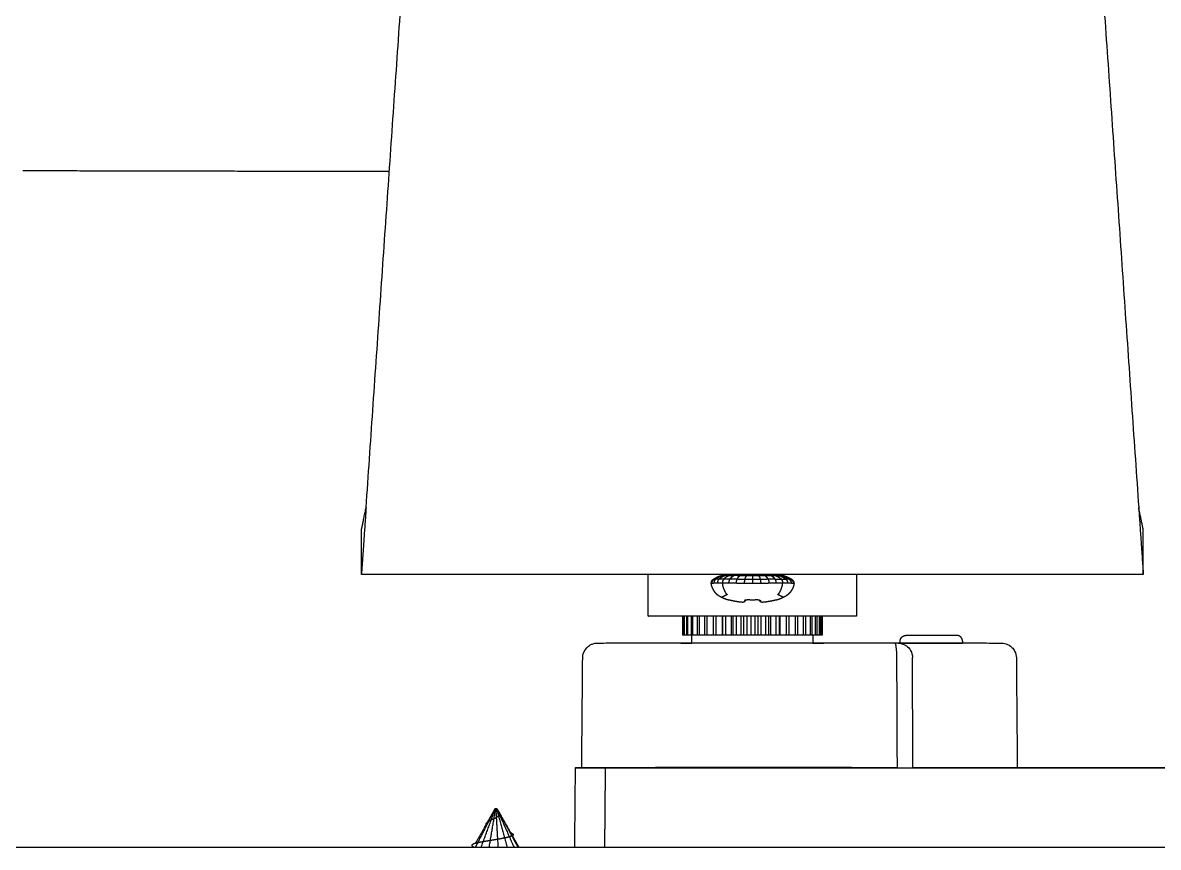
# Model space of a CAD drawing. Header units: millimetres. Extents: x 181 to 381, y 0 to 208.
# Drawn here: x 321.49 to 359.69, y 30.52 to 58.26 of the extents above; entities that cross this region are included whole.
import ezdxf

# ---------------------------------------------------------------- set-up
doc = ezdxf.new("R2010")
doc.units = ezdxf.units.MM
doc.layers.add('Make2D$可见线$曲线', color=7, linetype='Continuous', true_color=0x000000)

msp = doc.modelspace()

# ---------------------------------------------------------------- linework, layer by layer
at = {"layer": 'Make2D$可见线$曲线', "color": 18, "lineweight": -3, "true_color": 0x000000}
for points, degree in [([(333.041, 41.946), (333.946, 55.027), (334.85, 68.108)], 2), ([(357.22, 68.108), (358.125, 55.027), (359.03, 41.946)], 2), ([(321.491, 53.284), (327.657, 53.271), (333.823, 53.258)], 2), ([(332.885, 39.696), (332.885, 40.446), (332.885, 41.196)], 2), ([(359.185, 39.696), (359.185, 40.446), (359.185, 41.196)], 2), ([(359.185, 39.696), (346.035, 39.696), (332.885, 39.696)], 2), ([(342.535, 38.29), (342.535, 38.993), (342.535, 39.696)], 2), ([(349.535, 39.696), (349.535, 38.993), (349.535, 38.29)], 2), ([(345.792, 38.823), (345.791, 38.817), (345.79, 38.812)], 2), ([(345.791, 38.83), (345.792, 38.827), (345.792, 38.823)], 2), ([(346.229, 38.838), (346.229, 38.838), (346.229, 38.838)], 2), ([(346.277, 38.834), (346.254, 38.836), (346.232, 38.838)], 2), ([(346.286, 38.823), (346.286, 38.827), (346.286, 38.83)], 2), ([(346.287, 38.812), (346.286, 38.817), (346.286, 38.823)], 2), ([(343.687, 38.29), (343.687, 37.97), (343.687, 37.65)], 2), ([(343.693, 37.65), (343.693, 37.97), (343.693, 38.29)], 2), ([(343.728, 38.29), (343.728, 37.97), (343.728, 37.65)], 2), ([(343.753, 37.65), (343.753, 37.97), (343.753, 38.29)], 2), ([(343.826, 37.65), (343.826, 37.97), (343.826, 38.29)], 2), ([(343.868, 37.65), (343.868, 37.97), (343.868, 38.29)], 2), ([(343.979, 38.29), (343.979, 37.97), (343.979, 37.65)], 2), ([(344.037, 37.65), (344.037, 37.97), (344.037, 38.29)], 2), ([(344.182, 38.29), (344.182, 37.97), (344.182, 37.65)], 2), ([(344.255, 37.65), (344.255, 37.97), (344.255, 38.29)], 2), ([(344.431, 37.65), (344.431, 37.97), (344.431, 38.29)], 2), ([(344.517, 37.65), (344.517, 37.97), (344.517, 38.29)], 2), ([(344.719, 38.29), (344.719, 37.97), (344.719, 37.65)], 2), ([(344.816, 37.65), (344.816, 37.97), (344.816, 38.29)], 2), ([(345.028, 37.65), (345.028, 37.97), (345.028, 38.29)], 2), ([(345.04, 37.65), (345.04, 37.97), (345.04, 38.29)], 2), ([(345.145, 37.65), (345.145, 37.97), (345.145, 38.29)], 2), ([(345.335, 37.65), (345.335, 37.97), (345.335, 38.29)], 2), ([(345.385, 37.65), (345.385, 37.97), (345.385, 38.29)], 2), ([(345.496, 37.65), (345.496, 37.97), (345.496, 38.29)], 2), ([(345.659, 37.65), (345.659, 37.97), (345.659, 38.29)], 2), ([(345.747, 37.65), (345.747, 37.97), (345.747, 38.29)], 2), ([(345.861, 37.65), (345.861, 37.97), (345.861, 38.29)], 2), ([(345.992, 37.65), (345.992, 37.97), (345.992, 38.29)], 2), ([(346.115, 38.29), (346.115, 37.97), (346.115, 37.65)], 2), ([(346.23, 37.65), (346.23, 37.97), (346.23, 38.29)], 2), ([(346.327, 37.65), (346.327, 37.97), (346.327, 38.29)], 2), ([(346.482, 38.29), (346.482, 37.97), (346.482, 37.65)], 2), ([(346.594, 37.65), (346.594, 37.97), (346.594, 38.29)], 2), ([(346.654, 37.65), (346.654, 37.97), (346.654, 38.29)], 2), ([(346.837, 37.65), (346.837, 37.97), (346.837, 38.29)], 2), ([(346.944, 37.65), (346.944, 37.97), (346.944, 38.29)], 2), ([(346.966, 37.65), (346.966, 37.97), (346.966, 38.29)], 2), ([(347.173, 38.29), (347.173, 37.97), (347.173, 37.65)], 2), ([(347.272, 37.65), (347.272, 37.97), (347.272, 38.29)], 2), ([(347.48, 38.29), (347.48, 37.97), (347.48, 37.65)], 2), ([(347.569, 37.65), (347.569, 37.97), (347.569, 38.29)], 2), ([(347.752, 37.65), (347.752, 37.97), (347.752, 38.29)], 2), ([(347.829, 37.65), (347.829, 37.97), (347.829, 38.29)], 2), ([(347.982, 38.29), (347.982, 37.97), (347.982, 37.65)], 2), ([(348.044, 37.65), (348.044, 37.97), (348.044, 38.29)], 2), ([(348.164, 37.65), (348.164, 37.97), (348.164, 38.29)], 2), ([(348.21, 37.65), (348.21, 37.97), (348.21, 38.29)], 2), ([(348.294, 37.65), (348.294, 37.97), (348.294, 38.29)], 2), ([(348.323, 37.65), (348.323, 37.97), (348.323, 38.29)], 2), ([(348.368, 37.65), (348.368, 37.97), (348.368, 38.29)], 2), ([(348.384, 38.29), (348.384, 37.97), (348.384, 37.65)], 2), ([(343.728, 37.65), (343.711, 37.65), (343.693, 37.65)], 2), ([(343.826, 37.65), (343.789, 37.65), (343.753, 37.65)], 2), ([(343.979, 37.65), (343.923, 37.65), (343.868, 37.65)], 2), ([(343.997, 37.387), (343.997, 37.518), (343.997, 37.65)], 2), ([(344.182, 37.65), (344.109, 37.65), (344.037, 37.65)], 2), ([(344.431, 37.65), (344.343, 37.65), (344.255, 37.65)], 2), ([(344.719, 37.65), (344.618, 37.65), (344.517, 37.65)], 2), ([(345.028, 37.65), (344.922, 37.65), (344.816, 37.65)], 2), ([(345.04, 37.65), (345.034, 37.65), (345.028, 37.65)], 2), ([(345.335, 37.65), (345.24, 37.65), (345.145, 37.65)], 2), ([(345.385, 37.65), (345.36, 37.65), (345.335, 37.65)], 2), ([(345.659, 37.65), (345.578, 37.65), (345.496, 37.65)], 2), ([(345.744, 37.65), (345.701, 37.65), (345.659, 37.65)], 2), ([(345.747, 37.65), (345.745, 37.65), (345.744, 37.65)], 2), ([(345.992, 37.65), (345.927, 37.65), (345.861, 37.65)], 2), ([(346.115, 37.65), (346.054, 37.65), (345.992, 37.65)], 2), ([(346.327, 37.65), (346.278, 37.65), (346.23, 37.65)], 2), ([(346.482, 37.65), (346.404, 37.65), (346.327, 37.65)], 2), ([(346.654, 37.65), (346.624, 37.65), (346.594, 37.65)], 2), ([(346.837, 37.65), (346.745, 37.65), (346.654, 37.65)], 2), ([(346.966, 37.65), (346.955, 37.65), (346.944, 37.65)], 2), ([(347.173, 37.65), (347.069, 37.65), (346.966, 37.65)], 2), ([(347.48, 37.65), (347.376, 37.65), (347.272, 37.65)], 2), ([(347.752, 37.65), (347.661, 37.65), (347.569, 37.65)], 2), ([(347.982, 37.65), (347.906, 37.65), (347.829, 37.65)], 2), ([(348.164, 37.65), (348.104, 37.65), (348.044, 37.65)], 2), ([(348.074, 37.65), (348.074, 37.518), (348.074, 37.387)], 2), ([(348.294, 37.65), (348.252, 37.65), (348.21, 37.65)], 2), ([(348.368, 37.65), (348.345, 37.65), (348.323, 37.65)], 2), ([(348.384, 37.65), (348.381, 37.65), (348.379, 37.65)], 2), ([(351.005, 37.39), (351.005, 37.42), (351.005, 37.45)], 2), ([(353.105, 37.45), (353.105, 37.42), (353.105, 37.39)], 2), ([(350.836, 37.393), (350.837, 37.393), (350.837, 37.393), (350.838, 37.393)], 3), ([(340.295, 33.19), (340.311, 35.042), (340.327, 36.894)], 2), ([(350.885, 36.899), (350.888, 36.282), (350.893, 35.048), (350.899, 33.813), (350.901, 33.196)], 3), ([(351.433, 33.195), (351.431, 33.813), (351.427, 35.047), (351.423, 36.282), (351.421, 36.899)], 3), ([(354.914, 36.894), (354.93, 35.042), (354.946, 33.19)], 2), ([(340.061, 30.52), (340.073, 31.851), (340.085, 33.182)], 2), ([(340.085, 33.199), (340.085, 33.199), (340.108, 33.2), (340.209, 33.2), (340.369, 33.2), (340.579, 33.201), (340.823, 33.201), (340.995, 33.201), (341.084, 33.201)], 3), ([(340.085, 33.182), (340.085, 33.19), (340.085, 33.199)], 2), ([(341.085, 33.18), (340.995, 33.18), (340.824, 33.18), (340.579, 33.18), (340.37, 33.18), (340.209, 33.181), (340.108, 33.181), (340.085, 33.182), (340.085, 33.182)], 3), ([(341.084, 33.185), (341.073, 31.853), (341.061, 30.521)], 2), ([(361.621, 33.18), (351.353, 33.18), (341.085, 33.18)], 2), ([(354.946, 33.201), (358.286, 33.201), (361.627, 33.201)], 2), ([(336.82, 30.707), (337.101, 31.263), (337.382, 31.818)], 2), ([(336.911, 30.521), (337.151, 31.17), (337.39, 31.818)], 2), ([(337.378, 31.818), (337.254, 31.599), (337.13, 31.38)], 2), ([(337.378, 31.818), (337.254, 31.599), (337.13, 31.38)], 2), ([(337.182, 30.521), (337.292, 31.169), (337.402, 31.818)], 2), ([(337.381, 31.818), (337.38, 31.818), (337.38, 31.818)], 2), ([(337.382, 31.818), (337.381, 31.818), (337.381, 31.818)], 2), ([(337.382, 31.818), (337.383, 31.818), (337.384, 31.818)], 2), ([(337.385, 31.818), (337.384, 31.818), (337.384, 31.818)], 2), ([(337.388, 31.818), (337.386, 31.818), (337.385, 31.818)], 2), ([(337.39, 31.818), (337.389, 31.818), (337.388, 31.818)], 2), ([(337.39, 31.818), (337.391, 31.818), (337.393, 31.818)], 2), ([(337.395, 31.818), (337.394, 31.818), (337.393, 31.818)], 2), ([(337.398, 31.818), (337.397, 31.818), (337.395, 31.818)], 2), ([(337.402, 31.818), (337.4, 31.818), (337.398, 31.818)], 2), ([(337.402, 31.818), (337.403, 31.818), (337.405, 31.818)], 2), ([(337.408, 31.818), (337.406, 31.818), (337.405, 31.818)], 2), ([(337.411, 31.818), (337.41, 31.818), (337.408, 31.818)], 2), ([(337.41, 31.818), (337.413, 31.825), (337.416, 31.831)], 2), ([(337.415, 31.818), (337.413, 31.818), (337.411, 31.818)], 2), ([(337.415, 31.818), (337.416, 31.818), (337.418, 31.818)], 2), ([(337.488, 30.52), (337.451, 31.169), (337.415, 31.818)], 2), ([(337.416, 31.831), (337.417, 31.825), (337.419, 31.818)], 2), ([(337.421, 31.818), (337.42, 31.818), (337.418, 31.818)], 2), ([(337.424, 31.818), (337.423, 31.818), (337.421, 31.818)], 2), ([(337.427, 31.818), (337.426, 31.818), (337.424, 31.818)], 2), ([(337.427, 31.818), (337.429, 31.818), (337.43, 31.818)], 2), ([(337.427, 31.818), (337.606, 31.169), (337.785, 30.52)], 2), ([(337.433, 31.818), (337.432, 31.818), (337.43, 31.818)], 2), ([(337.435, 31.818), (337.434, 31.818), (337.433, 31.818)], 2), ([(337.437, 31.818), (337.436, 31.818), (337.435, 31.818)], 2), ([(337.439, 31.818), (337.438, 31.818), (337.437, 31.818)], 2), ([(337.437, 31.818), (337.727, 31.169), (338.017, 30.52)], 2), ([(337.441, 31.818), (337.44, 31.818), (337.439, 31.818)], 2), ([(337.442, 31.818), (337.442, 31.818), (337.441, 31.818)], 2), ([(337.443, 31.818), (337.443, 31.818), (337.442, 31.818)], 2), ([(337.443, 31.818), (337.693, 31.36), (337.944, 30.901)], 2), ([(337.445, 31.818), (337.67, 31.422), (337.895, 31.025)], 2), ([(337.192, 31.442), (337.161, 31.411), (337.13, 31.38)], 2), ([(337.074, 31.282), (336.898, 30.972), (336.722, 30.662)], 2), ([(337.074, 31.28), (336.9, 30.972), (336.726, 30.664)], 2), ([(336.726, 30.664), (336.681, 30.642), (336.636, 30.621)], 2), ([(336.721, 30.655), (336.77, 30.681), (336.82, 30.707)], 2), ([(336.725, 30.521), (336.763, 30.595), (336.801, 30.67)], 2), ([(337.949, 30.892), (338.05, 30.706), (338.151, 30.52)], 2), ([(337.962, 30.906), (338.072, 30.713), (338.182, 30.52)], 2), ([(312.527, 30.521), (346.035, 30.52), (379.543, 30.52)], 2), ([(336.651, 30.537), (336.646, 30.529), (336.641, 30.521)], 2), ([(336.653, 30.536), (336.649, 30.528), (336.645, 30.521)], 2)]:
    msp.add_open_spline(points, degree=degree, dxfattribs=at)
for points, weights, degree in [([(332.885, 41.196), (332.885, 41.196), (332.95, 41.506), (333.041, 41.946)], [1, 0.804737854124, 0.804737854124, 1], 3), ([(333.041, 41.946), (332.95, 40.627), (332.885, 39.696), (332.885, 39.696)], [1, 0.804737854124, 0.804737854124, 1], 3), ([(359.185, 41.196), (359.185, 41.196), (359.121, 41.506), (359.03, 41.946)], [1, 0.804737854124, 0.804737854124, 1], 3), ([(359.03, 41.946), (359.121, 40.627), (359.185, 39.696), (359.185, 39.696)], [1, 0.804737854124, 0.804737854124, 1], 3), ([(343.693, 37.65), (343.689, 37.65), (343.687, 37.65)], [1, 0.999701828178, 1], 2), ([(343.753, 37.65), (343.739, 37.65), (343.728, 37.65)], [1, 0.999701828178, 1], 2), ([(343.868, 37.65), (343.846, 37.65), (343.826, 37.65)], [1, 0.999701828178, 1], 2), ([(344.037, 37.65), (344.007, 37.65), (343.979, 37.65)], [1, 0.999701828178, 1], 2), ([(344.255, 37.65), (344.217, 37.65), (344.182, 37.65)], [1, 0.999701828178, 1], 2), ([(344.517, 37.65), (344.473, 37.65), (344.431, 37.65)], [1, 0.999701828178, 1], 2), ([(344.816, 37.65), (344.767, 37.65), (344.719, 37.65)], [1, 0.999701828178, 1], 2), ([(345.145, 37.65), (345.092, 37.65), (345.04, 37.65)], [1, 0.999701828178, 1], 2), ([(345.496, 37.65), (345.441, 37.65), (345.385, 37.65)], [1, 0.999701828178, 1], 2), ([(345.861, 37.65), (345.804, 37.65), (345.747, 37.65)], [1, 0.999701828178, 1], 2), ([(346.23, 37.65), (346.172, 37.65), (346.115, 37.65)], [1, 0.999701828178, 1], 2), ([(346.594, 37.65), (346.538, 37.65), (346.482, 37.65)], [1, 0.999701828178, 1], 2), ([(346.944, 37.65), (346.891, 37.65), (346.837, 37.65)], [1, 0.999701828178, 1], 2), ([(347.272, 37.65), (347.223, 37.65), (347.173, 37.65)], [1, 0.999701828178, 1], 2), ([(347.569, 37.65), (347.526, 37.65), (347.48, 37.65)], [1, 0.999701828178, 1], 2), ([(347.829, 37.65), (347.792, 37.65), (347.752, 37.65)], [1, 0.999701828178, 1], 2), ([(348.044, 37.65), (348.014, 37.65), (347.982, 37.65)], [1, 0.999701828178, 1], 2), ([(348.21, 37.65), (348.188, 37.65), (348.164, 37.65)], [1, 0.999701828178, 1], 2), ([(348.323, 37.65), (348.31, 37.65), (348.294, 37.65)], [1, 0.999701828178, 1], 2), ([(348.379, 37.65), (348.375, 37.65), (348.368, 37.65)], [1, 0.999701828178, 1], 2), ([(343.635, 37.39), (343.635, 37.391), (343.997, 37.392)], [1, 0.894201775704, 0.864835940724], 2), ([(348.074, 37.392), (348.435, 37.391), (348.435, 37.39)], [0.864887604379, 0.894294735473, 1.0000000003], 2)]:
    msp.add_rational_spline(points, weights, degree=degree, dxfattribs=at)
for points, degree, knots in [([(344.657, 39.466), (344.651, 39.449), (344.645, 39.431), (344.643, 39.411), (344.642, 39.392), (344.644, 39.37), (344.647, 39.348), (344.653, 39.325), (344.66, 39.303), (344.669, 39.279), (344.678, 39.255), (344.69, 39.232), (344.701, 39.208), (344.714, 39.185), (344.727, 39.163), (344.742, 39.141), (344.757, 39.119), (344.773, 39.098), (344.789, 39.078), (344.807, 39.059), (344.824, 39.04)], 2, [0, 0, 0, 1, 1, 2, 2, 3, 3, 4, 4, 5, 5, 6, 6, 7, 7, 8, 8, 9, 9, 10, 10, 10]), ([(345.023, 39.408), (345, 39.408), (344.977, 39.408), (344.956, 39.407), (344.934, 39.407), (344.914, 39.407), (344.894, 39.406), (344.875, 39.406), (344.857, 39.405), (344.84, 39.405), (344.822, 39.404), (344.807, 39.403), (344.791, 39.403), (344.777, 39.402), (344.763, 39.401), (344.75, 39.4), (344.737, 39.4), (344.726, 39.399), (344.715, 39.398), (344.705, 39.397), (344.696, 39.397), (344.687, 39.396), (344.679, 39.395), (344.672, 39.395), (344.666, 39.394), (344.66, 39.394), (344.655, 39.393), (344.651, 39.393), (344.648, 39.392), (344.645, 39.392), (344.643, 39.392), (344.642, 39.392), (344.642, 39.392)], 2, [0, 0, 0, 1, 1, 2, 2, 3, 3, 4, 4, 5, 5, 6, 6, 7, 7, 8, 8, 9, 9, 10, 10, 11, 11, 12, 12, 13, 13, 14, 14, 15, 15, 16, 16, 16]), ([(344.657, 39.466), (344.658, 39.466), (344.659, 39.466), (344.669, 39.483), (344.68, 39.499), (344.695, 39.514), (344.71, 39.528), (344.729, 39.542), (344.749, 39.555), (344.77, 39.567), (344.792, 39.579), (344.812, 39.589), (344.833, 39.599), (344.85, 39.607), (344.867, 39.614), (344.878, 39.619), (344.888, 39.624), (344.89, 39.624), (344.892, 39.624), (344.901, 39.627), (344.909, 39.631), (344.92, 39.634), (344.93, 39.637), (344.947, 39.642), (344.963, 39.646), (344.99, 39.653), (345.017, 39.66), (345.042, 39.667), (345.067, 39.674), (345.082, 39.677), (345.096, 39.681), (345.123, 39.688), (345.149, 39.696)], 2, [-20, -20, -20, -19, -19, -18, -18, -17, -17, -16, -16, -15, -15, -14, -14, -13, -13, -12, -12, -11, -11, -10, -10, -9, -9, -8, -8, -7, -7, -6, -6, -5, -5, -4.123976, -4.123976, -4.123976]), ([(344.71, 39.528), (344.712, 39.529), (344.714, 39.529), (344.718, 39.529), (344.721, 39.529), (344.726, 39.53), (344.731, 39.53), (344.717, 39.515), (344.702, 39.501), (344.691, 39.485), (344.681, 39.468), (344.675, 39.451), (344.669, 39.433), (344.667, 39.414), (344.666, 39.394)], 2, [0, 0, 0, 1, 1, 2, 2, 3, 3, 4, 4, 5, 5, 6, 6, 7, 7, 7]), ([(344.963, 39.646), (344.969, 39.647), (344.974, 39.648), (344.981, 39.649), (344.989, 39.65), (344.969, 39.645), (344.95, 39.64), (344.937, 39.636), (344.925, 39.632), (344.916, 39.629), (344.907, 39.625), (344.896, 39.62), (344.886, 39.616), (344.869, 39.608), (344.852, 39.601), (344.832, 39.591), (344.812, 39.581), (344.791, 39.569), (344.77, 39.557), (344.751, 39.544), (344.731, 39.53)], 2, [0, 0, 0, 1, 1, 2, 2, 3, 3, 4, 4, 5, 5, 6, 6, 7, 7, 8, 8, 9, 9, 10, 10, 10]), ([(344.8, 39.535), (344.789, 39.534), (344.778, 39.533), (344.769, 39.533), (344.76, 39.532), (344.752, 39.532), (344.744, 39.531), (344.738, 39.531), (344.731, 39.53)], 2, [0, 0, 0, 1, 1, 2, 2, 3, 3, 4, 4, 4]), ([(344.914, 39.539), (344.897, 39.539), (344.881, 39.538), (344.866, 39.538), (344.851, 39.537), (344.838, 39.536), (344.824, 39.536), (344.812, 39.535), (344.8, 39.535), (344.786, 39.52), (344.772, 39.505), (344.762, 39.489), (344.752, 39.473), (344.746, 39.456), (344.741, 39.438), (344.739, 39.419), (344.737, 39.4)], 2, [0, 0, 0, 1, 1, 2, 2, 3, 3, 4, 4, 5, 5, 6, 6, 7, 7, 8, 8, 8]), ([(345.134, 39.657), (345.118, 39.656), (345.102, 39.654), (345.088, 39.653), (345.075, 39.652), (345.067, 39.653), (345.058, 39.653), (345.053, 39.653), (345.047, 39.654), (345.027, 39.648), (345.008, 39.643), (344.996, 39.64), (344.984, 39.636), (344.975, 39.633), (344.966, 39.629), (344.956, 39.624), (344.946, 39.62), (344.93, 39.612), (344.915, 39.605), (344.895, 39.595), (344.876, 39.585), (344.856, 39.573), (344.836, 39.562), (344.818, 39.548), (344.8, 39.535)], 2, [0, 0, 0, 1, 1, 2, 2, 3, 3, 4, 4, 5, 5, 6, 6, 7, 7, 8, 8, 9, 9, 10, 10, 11, 11, 12, 12, 12]), ([(345.073, 39.541), (345.051, 39.541), (345.029, 39.541), (345.008, 39.541), (344.988, 39.541), (344.969, 39.54), (344.949, 39.54), (344.932, 39.54), (344.914, 39.539), (344.901, 39.524), (344.888, 39.51), (344.879, 39.494), (344.87, 39.478), (344.865, 39.46), (344.86, 39.443), (344.858, 39.424), (344.857, 39.405)], 2, [0, 0, 0, 1, 1, 2, 2, 3, 3, 4, 4, 5, 5, 6, 6, 7, 7, 8, 8, 8]), ([(345.267, 39.658), (345.251, 39.659), (345.235, 39.659), (345.218, 39.659), (345.201, 39.659), (345.184, 39.659), (345.168, 39.659), (345.151, 39.658), (345.134, 39.657), (345.118, 39.652), (345.101, 39.647), (345.091, 39.643), (345.08, 39.64), (345.073, 39.636), (345.065, 39.633), (345.056, 39.628), (345.047, 39.624), (345.032, 39.616), (345.018, 39.609), (345.001, 39.599), (344.983, 39.589), (344.965, 39.578), (344.947, 39.566), (344.93, 39.552), (344.914, 39.539)], 2, [0, 0, 0, 1, 1, 2, 2, 3, 3, 4, 4, 5, 5, 6, 6, 7, 7, 8, 8, 9, 9, 10, 10, 11, 11, 12, 12, 12]), ([(345.155, 39.696), (345.143, 39.692), (345.131, 39.688), (345.092, 39.678), (345.053, 39.667), (345.021, 39.659), (344.989, 39.65)], 2, [5.692237, 5.692237, 5.692237, 6, 6, 7, 7, 8, 8, 8]), ([(345.047, 39.654), (345.04, 39.654), (345.034, 39.654), (345.026, 39.654), (345.019, 39.653), (345.012, 39.653), (345.005, 39.652), (344.997, 39.651), (344.989, 39.65)], 2, [0, 0, 0, 1, 1, 2, 2, 3, 3, 4, 4, 4]), ([(347.08, 38.925), (347.079, 38.926), (347.077, 38.927), (347.074, 38.928), (347.072, 38.93), (347.068, 38.931), (347.064, 38.933), (347.06, 38.935), (347.055, 38.938), (347.05, 38.94), (347.045, 38.943), (347.038, 38.946), (347.032, 38.949), (347.025, 38.952), (347.019, 38.956), (347.011, 38.96), (347.004, 38.963), (346.996, 38.967), (346.988, 38.971), (346.979, 38.975), (346.971, 38.979), (346.962, 38.984), (346.954, 38.988), (346.945, 38.992), (346.937, 38.997), (346.928, 39.001), (346.92, 39.005), (346.912, 39.009), (346.905, 39.012), (346.899, 39.015), (346.893, 39.018), (346.899, 39.024), (346.905, 39.029), (346.912, 39.038), (346.92, 39.047), (346.928, 39.057), (346.937, 39.068), (346.945, 39.081), (346.954, 39.094), (346.962, 39.11), (346.971, 39.125), (346.979, 39.143), (346.988, 39.16), (346.996, 39.179), (347.004, 39.199), (347.011, 39.219), (347.019, 39.239), (347.025, 39.261), (347.032, 39.282), (347.038, 39.303), (347.044, 39.325), (347.047, 39.346), (347.051, 39.367), (347.053, 39.388), (347.054, 39.408), (347.03, 39.408), (347.005, 39.408), (346.979, 39.407), (346.953, 39.407), (346.926, 39.407), (346.899, 39.406), (346.87, 39.406), (346.842, 39.405), (346.812, 39.405), (346.783, 39.404), (346.752, 39.403), (346.722, 39.403), (346.69, 39.402), (346.658, 39.401), (346.626, 39.4), (346.593, 39.4), (346.559, 39.399), (346.525, 39.398), (346.491, 39.397), (346.456, 39.397), (346.421, 39.396), (346.387, 39.395), (346.352, 39.395), (346.316, 39.394), (346.282, 39.394), (346.247, 39.393), (346.212, 39.393), (346.177, 39.392), (346.143, 39.392), (346.108, 39.392), (346.073, 39.392), (346.039, 39.392), (346.004, 39.392), (345.969, 39.392), (345.935, 39.392), (345.9, 39.392), (345.865, 39.393), (345.83, 39.393), (345.796, 39.394), (345.761, 39.394), (345.726, 39.395), (345.691, 39.395), (345.656, 39.396), (345.621, 39.397), (345.586, 39.397), (345.552, 39.398), (345.518, 39.399), (345.485, 39.4), (345.452, 39.4), (345.419, 39.401), (345.387, 39.402), (345.356, 39.403), (345.325, 39.403), (345.294, 39.404), (345.265, 39.405), (345.235, 39.405), (345.207, 39.406), (345.179, 39.406), (345.151, 39.407), (345.124, 39.407), (345.098, 39.407), (345.072, 39.408), (345.048, 39.408), (345.023, 39.408), (345.025, 39.388), (345.026, 39.367), (345.03, 39.346), (345.034, 39.325), (345.039, 39.303), (345.045, 39.282), (345.052, 39.261), (345.059, 39.239), (345.066, 39.219), (345.074, 39.199), (345.082, 39.179), (345.09, 39.16), (345.098, 39.143), (345.106, 39.125), (345.115, 39.11), (345.123, 39.094), (345.132, 39.081), (345.141, 39.068), (345.149, 39.057), (345.157, 39.047), (345.165, 39.038), (345.173, 39.029), (345.178, 39.024), (345.184, 39.018), (345.178, 39.015), (345.173, 39.012), (345.165, 39.009), (345.157, 39.005), (345.149, 39.001), (345.141, 38.997), (345.132, 38.992), (345.123, 38.988), (345.115, 38.984), (345.106, 38.979), (345.098, 38.975), (345.09, 38.971), (345.082, 38.967), (345.074, 38.963), (345.066, 38.96), (345.059, 38.956), (345.052, 38.952), (345.045, 38.949), (345.039, 38.946), (345.033, 38.943), (345.027, 38.94), (345.022, 38.938), (345.017, 38.935), (345.013, 38.933), (345.009, 38.931), (345.006, 38.93), (345.003, 38.928), (345, 38.927), (344.999, 38.926), (344.997, 38.925)], 2, [0, 0, 0, 1, 1, 2, 2, 3, 3, 4, 4, 5, 5, 6, 6, 7, 7, 8, 8, 9, 9, 10, 10, 11, 11, 12, 12, 13, 13, 14, 14, 15, 15, 16, 16, 17, 17, 18, 18, 19, 19, 20, 20, 21, 21, 22, 22, 23, 23, 24, 24, 25, 25, 26, 26, 27, 27, 28, 28, 29, 29, 30, 30, 31, 31, 32, 32, 33, 33, 34, 34, 35, 35, 36, 36, 37, 37, 38, 38, 39, 39, 40, 40, 41, 41, 42, 42, 43, 43, 44, 44, 45, 45, 46, 46, 47, 47, 48, 48, 49, 49, 50, 50, 51, 51, 52, 52, 53, 53, 54, 54, 55, 55, 56, 56, 57, 57, 58, 58, 59, 59, 60, 60, 61, 61, 62, 62, 63, 63, 64, 64, 65, 65, 66, 66, 67, 67, 68, 68, 69, 69, 70, 70, 71, 71, 72, 72, 73, 73, 74, 74, 75, 75, 76, 76, 77, 77, 78, 78, 79, 79, 80, 80, 81, 81, 82, 82, 83, 83, 84, 84, 85, 85, 86, 86, 86]), ([(345.275, 39.539), (345.248, 39.54), (345.221, 39.54), (345.195, 39.54), (345.169, 39.541), (345.144, 39.541), (345.12, 39.541), (345.096, 39.541), (345.073, 39.541), (345.062, 39.527), (345.051, 39.512), (345.043, 39.496), (345.036, 39.48), (345.031, 39.463), (345.026, 39.445), (345.025, 39.427), (345.023, 39.408)], 2, [0, 0, 0, 1, 1, 2, 2, 3, 3, 4, 4, 5, 5, 6, 6, 7, 7, 8, 8, 8]), ([(345.047, 39.654), (345.078, 39.662), (345.11, 39.67), (345.149, 39.68), (345.189, 39.691), (345.198, 39.693), (345.207, 39.696)], 2, [0, 0, 0, 1, 1, 2, 2, 2.217385, 2.217385, 2.217385]), ([(345.422, 39.657), (345.399, 39.656), (345.375, 39.656), (345.354, 39.655), (345.333, 39.655), (345.316, 39.656), (345.298, 39.656), (345.283, 39.657), (345.267, 39.658), (345.252, 39.653), (345.236, 39.648), (345.226, 39.645), (345.217, 39.641), (345.21, 39.638), (345.203, 39.635), (345.195, 39.63), (345.187, 39.625), (345.175, 39.618), (345.162, 39.611), (345.147, 39.601), (345.132, 39.591), (345.117, 39.58), (345.101, 39.568), (345.087, 39.555), (345.073, 39.541)], 2, [0, 0, 0, 1, 1, 2, 2, 3, 3, 4, 4, 5, 5, 6, 6, 7, 7, 8, 8, 9, 9, 10, 10, 11, 11, 12, 12, 12]), ([(345.259, 39.696), (345.255, 39.694), (345.251, 39.693), (345.219, 39.683), (345.188, 39.673), (345.161, 39.665), (345.134, 39.657)], 2, [5.859207, 5.859207, 5.859207, 6, 6, 7, 7, 8, 8, 8]), ([(345.512, 39.535), (345.481, 39.535), (345.45, 39.536), (345.42, 39.536), (345.39, 39.537), (345.36, 39.538), (345.331, 39.538), (345.303, 39.539), (345.275, 39.539), (345.266, 39.524), (345.258, 39.51), (345.252, 39.494), (345.246, 39.478), (345.242, 39.46), (345.238, 39.443), (345.237, 39.424), (345.235, 39.405)], 2, [0, 0, 0, 1, 1, 2, 2, 3, 3, 4, 4, 5, 5, 6, 6, 7, 7, 8, 8, 8]), ([(345.267, 39.658), (345.293, 39.666), (345.319, 39.674), (345.352, 39.684), (345.385, 39.694), (345.388, 39.695), (345.392, 39.696)], 2, [0, 0, 0, 1, 1, 2, 2, 2.09076, 2.09076, 2.09076]), ([(345.621, 39.654), (345.597, 39.655), (345.572, 39.656), (345.547, 39.656), (345.522, 39.657), (345.497, 39.657), (345.472, 39.657), (345.447, 39.657), (345.422, 39.657), (345.412, 39.652), (345.401, 39.647), (345.395, 39.643), (345.388, 39.64), (345.383, 39.636), (345.378, 39.633), (345.372, 39.628), (345.365, 39.624), (345.356, 39.616), (345.346, 39.609), (345.334, 39.599), (345.322, 39.589), (345.31, 39.578), (345.298, 39.566), (345.286, 39.552), (345.275, 39.539)], 2, [0, 0, 0, 1, 1, 2, 2, 3, 3, 4, 4, 5, 5, 6, 6, 7, 7, 8, 8, 9, 9, 10, 10, 11, 11, 12, 12, 12]), ([(345.498, 39.696), (345.496, 39.694), (345.494, 39.693), (345.475, 39.683), (345.457, 39.673), (345.439, 39.665), (345.422, 39.657)], 2, [5.871463, 5.871463, 5.871463, 6, 6, 7, 7, 8, 8, 8]), ([(345.776, 39.53), (345.742, 39.531), (345.709, 39.531), (345.676, 39.532), (345.643, 39.532), (345.61, 39.533), (345.577, 39.533), (345.545, 39.534), (345.512, 39.535), (345.506, 39.52), (345.5, 39.505), (345.496, 39.489), (345.492, 39.473), (345.489, 39.456), (345.487, 39.438), (345.486, 39.419), (345.485, 39.4)], 2, [0, 0, 0, 1, 1, 2, 2, 3, 3, 4, 4, 5, 5, 6, 6, 7, 7, 8, 8, 8]), ([(345.823, 39.65), (345.796, 39.65), (345.769, 39.649), (345.743, 39.649), (345.717, 39.649), (345.693, 39.65), (345.669, 39.651), (345.645, 39.652), (345.621, 39.654), (345.612, 39.648), (345.602, 39.643), (345.597, 39.64), (345.591, 39.636), (345.587, 39.633), (345.583, 39.629), (345.579, 39.624), (345.575, 39.62), (345.568, 39.612), (345.561, 39.605), (345.553, 39.595), (345.545, 39.585), (345.536, 39.573), (345.528, 39.562), (345.52, 39.548), (345.512, 39.535)], 2, [0, 0, 0, 1, 1, 2, 2, 3, 3, 4, 4, 5, 5, 6, 6, 7, 7, 8, 8, 9, 9, 10, 10, 11, 11, 12, 12, 12]), ([(345.621, 39.654), (345.637, 39.662), (345.652, 39.67), (345.673, 39.68), (345.694, 39.69), (345.701, 39.693), (345.707, 39.696)], 2, [0, 0, 0, 1, 1, 2, 2, 2.232968, 2.232968, 2.232968]), ([(346.039, 39.528), (346.006, 39.528), (345.973, 39.528), (345.94, 39.529), (345.908, 39.529), (345.875, 39.529), (345.842, 39.529), (345.809, 39.53), (345.776, 39.53), (345.773, 39.515), (345.77, 39.501), (345.768, 39.485), (345.765, 39.468), (345.764, 39.451), (345.762, 39.433), (345.762, 39.414), (345.761, 39.394)], 2, [0, 0, 0, 1, 1, 2, 2, 3, 3, 4, 4, 5, 5, 6, 6, 7, 7, 8, 8, 8]), ([(346.043, 39.649), (346.016, 39.649), (345.989, 39.65), (345.962, 39.65), (345.934, 39.651), (345.906, 39.651), (345.878, 39.651), (345.85, 39.651), (345.823, 39.65), (345.82, 39.645), (345.818, 39.64), (345.816, 39.636), (345.814, 39.632), (345.813, 39.629), (345.811, 39.625), (345.809, 39.62), (345.807, 39.616), (345.803, 39.608), (345.8, 39.601), (345.796, 39.591), (345.792, 39.581), (345.788, 39.569), (345.783, 39.557), (345.78, 39.544), (345.776, 39.53)], 2, [0, 0, 0, 1, 1, 2, 2, 3, 3, 4, 4, 5, 5, 6, 6, 7, 7, 8, 8, 9, 9, 10, 10, 11, 11, 12, 12, 12]), ([(345.835, 39.696), (345.835, 39.692), (345.836, 39.689), (345.833, 39.678), (345.831, 39.667), (345.827, 39.659), (345.823, 39.65)], 2, [5.703947, 5.703947, 5.703947, 6, 6, 7, 7, 8, 8, 8]), ([(346.302, 39.53), (346.268, 39.53), (346.235, 39.529), (346.202, 39.529), (346.17, 39.529), (346.137, 39.529), (346.104, 39.528), (346.071, 39.528), (346.039, 39.528), (346.039, 39.513), (346.039, 39.499), (346.039, 39.482), (346.039, 39.466), (346.039, 39.449), (346.039, 39.431), (346.039, 39.411), (346.039, 39.392)], 2, [0, 0, 0, 1, 1, 2, 2, 3, 3, 4, 4, 5, 5, 6, 6, 7, 7, 8, 8, 8]), ([(346.245, 39.65), (346.22, 39.649), (346.194, 39.648), (346.17, 39.647), (346.145, 39.646), (346.12, 39.647), (346.095, 39.647), (346.069, 39.648), (346.043, 39.649), (346.042, 39.643), (346.04, 39.638), (346.04, 39.634), (346.039, 39.63), (346.039, 39.627), (346.039, 39.623), (346.039, 39.619), (346.039, 39.614), (346.039, 39.606), (346.039, 39.599), (346.039, 39.589), (346.039, 39.579), (346.039, 39.567), (346.039, 39.555), (346.039, 39.542), (346.039, 39.528)], 2, [0, 0, 0, 1, 1, 2, 2, 3, 3, 4, 4, 5, 5, 6, 6, 7, 7, 8, 8, 9, 9, 10, 10, 11, 11, 12, 12, 12]), ([(346.043, 39.649), (346.045, 39.658), (346.048, 39.666), (346.053, 39.677), (346.058, 39.688), (346.062, 39.692), (346.065, 39.696)], 2, [0, 0, 0, 1, 1, 2, 2, 2.339818, 2.339818, 2.339818]), ([(346.19, 39.695), (346.195, 39.692), (346.201, 39.688), (346.214, 39.678), (346.227, 39.667), (346.236, 39.659), (346.245, 39.65)], 2, [5.696797, 5.696797, 5.696797, 6, 6, 7, 7, 7.992035, 7.992035, 7.992035]), ([(346.465, 39.654), (346.438, 39.654), (346.41, 39.654), (346.382, 39.654), (346.354, 39.653), (346.327, 39.653), (346.299, 39.652), (346.272, 39.651), (346.245, 39.65), (346.25, 39.645), (346.256, 39.64), (346.259, 39.636), (346.262, 39.632), (346.264, 39.629), (346.266, 39.625), (346.268, 39.62), (346.27, 39.616), (346.274, 39.608), (346.277, 39.601), (346.281, 39.591), (346.285, 39.581), (346.29, 39.569), (346.294, 39.557), (346.298, 39.544), (346.302, 39.53)], 2, [0, 0, 0, 1, 1, 2, 2, 3, 3, 4, 4, 5, 5, 6, 6, 7, 7, 8, 8, 9, 9, 10, 10, 11, 11, 12, 12, 12]), ([(346.565, 39.535), (346.533, 39.534), (346.5, 39.533), (346.468, 39.533), (346.435, 39.532), (346.401, 39.532), (346.368, 39.531), (346.335, 39.531), (346.302, 39.53), (346.305, 39.515), (346.307, 39.501), (346.31, 39.485), (346.312, 39.468), (346.313, 39.451), (346.315, 39.433), (346.316, 39.414), (346.316, 39.394)], 2, [0, 0, 0, 1, 1, 2, 2, 3, 3, 4, 4, 5, 5, 6, 6, 7, 7, 8, 8, 8]), ([(346.465, 39.654), (346.454, 39.662), (346.443, 39.67), (346.433, 39.68), (346.422, 39.691), (346.42, 39.693), (346.419, 39.696)], 2, [0, 0, 0, 1, 1, 2, 2, 2.212248, 2.212248, 2.212248]), ([(346.802, 39.539), (346.791, 39.552), (346.78, 39.566), (346.767, 39.578), (346.755, 39.589), (346.743, 39.599), (346.732, 39.609), (346.722, 39.616), (346.712, 39.624), (346.706, 39.628), (346.7, 39.633), (346.694, 39.636), (346.689, 39.64), (346.681, 39.643), (346.673, 39.647), (346.66, 39.652), (346.647, 39.657), (346.627, 39.656), (346.607, 39.654), (346.586, 39.653), (346.565, 39.652), (346.542, 39.653), (346.518, 39.653), (346.491, 39.653), (346.465, 39.654), (346.472, 39.648), (346.479, 39.643), (346.483, 39.64), (346.487, 39.636), (346.491, 39.633), (346.494, 39.629), (346.498, 39.624), (346.503, 39.62), (346.509, 39.612), (346.516, 39.605), (346.524, 39.595), (346.532, 39.585), (346.541, 39.573), (346.549, 39.562), (346.557, 39.548), (346.565, 39.535)], 2, [0, 0, 0, 1, 1, 2, 2, 3, 3, 4, 4, 5, 5, 6, 6, 7, 7, 8, 8, 9, 9, 10, 10, 11, 11, 12, 12, 13, 13, 14, 14, 15, 15, 16, 16, 17, 17, 18, 18, 19, 19, 20, 20, 20]), ([(346.541, 39.696), (346.545, 39.694), (346.55, 39.693), (346.577, 39.683), (346.605, 39.673), (346.626, 39.665), (346.647, 39.657)], 2, [5.863547, 5.863547, 5.863547, 6, 6, 7, 7, 8, 8, 8]), ([(346.842, 39.405), (346.841, 39.424), (346.839, 39.443), (346.835, 39.46), (346.832, 39.478), (346.826, 39.494), (346.82, 39.51), (346.811, 39.524), (346.802, 39.539), (346.774, 39.539), (346.746, 39.538), (346.717, 39.538), (346.688, 39.537), (346.658, 39.536), (346.627, 39.536), (346.596, 39.535), (346.565, 39.535), (346.571, 39.52), (346.577, 39.505), (346.581, 39.489), (346.585, 39.473), (346.588, 39.456), (346.591, 39.438), (346.592, 39.419), (346.593, 39.4)], 2, [0, 0, 0, 1, 1, 2, 2, 3, 3, 4, 4, 5, 5, 6, 6, 7, 7, 8, 8, 9, 9, 10, 10, 11, 11, 12, 12, 12]), ([(346.647, 39.657), (346.668, 39.658), (346.689, 39.659), (346.71, 39.659), (346.731, 39.659), (346.753, 39.659), (346.774, 39.659), (346.795, 39.659), (346.816, 39.658), (346.83, 39.653), (346.844, 39.648), (346.853, 39.645), (346.861, 39.641), (346.868, 39.638), (346.875, 39.635), (346.882, 39.63), (346.89, 39.625), (346.903, 39.618), (346.915, 39.611), (346.93, 39.601), (346.945, 39.591), (346.96, 39.58), (346.976, 39.568), (346.99, 39.555), (347.004, 39.541)], 2, [0, 0, 0, 1, 1, 2, 2, 3, 3, 4, 4, 5, 5, 6, 6, 7, 7, 8, 8, 9, 9, 10, 10, 11, 11, 12, 12, 12]), ([(346.716, 39.696), (346.718, 39.695), (346.72, 39.694), (346.746, 39.684), (346.771, 39.674), (346.794, 39.666), (346.816, 39.658)], 2, [5.910247, 5.910247, 5.910247, 6, 6, 7, 7, 8, 8, 8]), ([(346.938, 39.657), (346.909, 39.665), (346.88, 39.673), (346.843, 39.683), (346.806, 39.693), (346.801, 39.694), (346.796, 39.695)], 2, [0, 0, 0, 1, 1, 2, 2, 2.124677, 2.124677, 2.124677]), ([(346.802, 39.539), (346.829, 39.54), (346.856, 39.54), (346.882, 39.54), (346.908, 39.541), (346.933, 39.541), (346.958, 39.541), (346.981, 39.541), (347.004, 39.541), (347.015, 39.527), (347.026, 39.512), (347.034, 39.496), (347.042, 39.48), (347.046, 39.463), (347.051, 39.445), (347.052, 39.427), (347.054, 39.408)], 2, [0, 0, 0, 1, 1, 2, 2, 3, 3, 4, 4, 5, 5, 6, 6, 7, 7, 8, 8, 8]), ([(346.816, 39.658), (346.837, 39.657), (346.857, 39.656), (346.874, 39.656), (346.892, 39.655), (346.904, 39.655), (346.917, 39.656), (346.928, 39.656), (346.938, 39.657), (346.956, 39.652), (346.974, 39.647), (346.985, 39.643), (346.996, 39.64), (347.004, 39.636), (347.012, 39.633), (347.021, 39.628), (347.031, 39.624), (347.045, 39.616), (347.059, 39.609), (347.077, 39.599), (347.094, 39.589), (347.112, 39.578), (347.13, 39.566), (347.147, 39.552), (347.164, 39.539)], 2, [0, 0, 0, 1, 1, 2, 2, 3, 3, 4, 4, 5, 5, 6, 6, 7, 7, 8, 8, 9, 9, 10, 10, 11, 11, 12, 12, 12]), ([(347.034, 39.654), (347.004, 39.662), (346.974, 39.67), (346.938, 39.68), (346.902, 39.69), (346.895, 39.693), (346.887, 39.695)], 2, [0, 0, 0, 1, 1, 2, 2, 2.22176, 2.22176, 2.22176]), ([(346.915, 39.695), (346.927, 39.692), (346.94, 39.689), (346.98, 39.678), (347.021, 39.667), (347.054, 39.659), (347.087, 39.65)], 2, [5.709116, 5.709116, 5.709116, 6, 6, 7, 7, 8, 8, 8]), ([(346.926, 39.695), (346.93, 39.694), (346.935, 39.693), (346.978, 39.681), (347.022, 39.67), (347.058, 39.66), (347.094, 39.651), (347.117, 39.645), (347.139, 39.639), (347.153, 39.635), (347.166, 39.631), (347.176, 39.628), (347.185, 39.624), (347.187, 39.624), (347.189, 39.624), (347.2, 39.619), (347.21, 39.614), (347.227, 39.607), (347.244, 39.599), (347.265, 39.589), (347.286, 39.579), (347.307, 39.567), (347.328, 39.555), (347.348, 39.542), (347.367, 39.528), (347.382, 39.514), (347.398, 39.499), (347.408, 39.483), (347.419, 39.466), (347.419, 39.466), (347.42, 39.466)], 2, [3.905068, 3.905068, 3.905068, 4, 4, 5, 5, 6, 6, 7, 7, 8, 8, 9, 9, 10, 10, 11, 11, 12, 12, 13, 13, 14, 14, 15, 15, 16, 16, 17, 17, 18, 18, 18]), ([(347.034, 39.654), (347.022, 39.655), (347.009, 39.656), (346.997, 39.656), (346.985, 39.657), (346.973, 39.657), (346.961, 39.657), (346.95, 39.657), (346.938, 39.657)], 2, [0, 0, 0, 1, 1, 2, 2, 3, 3, 4, 4, 4]), ([(347.004, 39.541), (347.026, 39.541), (347.048, 39.541), (347.069, 39.541), (347.09, 39.541), (347.109, 39.54), (347.128, 39.54), (347.146, 39.54), (347.164, 39.539), (347.176, 39.524), (347.189, 39.51), (347.198, 39.494), (347.207, 39.478), (347.212, 39.46), (347.217, 39.443), (347.219, 39.424), (347.221, 39.405)], 2, [0, 0, 0, 1, 1, 2, 2, 3, 3, 4, 4, 5, 5, 6, 6, 7, 7, 8, 8, 8]), ([(347.114, 39.646), (347.114, 39.646), (347.114, 39.646), (347.087, 39.653), (347.061, 39.66), (347.041, 39.665), (347.022, 39.67)], 2, [29.996256, 29.996256, 29.996256, 30, 30, 31, 31, 31.76507, 31.76507, 31.76507]), ([(347.087, 39.65), (347.085, 39.65), (347.084, 39.649), (347.08, 39.649), (347.077, 39.649), (347.067, 39.65), (347.058, 39.651), (347.046, 39.652), (347.034, 39.654), (347.052, 39.648), (347.071, 39.643), (347.082, 39.64), (347.094, 39.636), (347.102, 39.633), (347.111, 39.629), (347.121, 39.624), (347.131, 39.62), (347.147, 39.612), (347.163, 39.605), (347.182, 39.595), (347.201, 39.585), (347.221, 39.573), (347.241, 39.562), (347.259, 39.548), (347.277, 39.535)], 2, [0, 0, 0, 1, 1, 2, 2, 3, 3, 4, 4, 5, 5, 6, 6, 7, 7, 8, 8, 9, 9, 10, 10, 11, 11, 12, 12, 12]), ([(347.436, 39.392), (347.435, 39.392), (347.434, 39.392), (347.432, 39.392), (347.43, 39.392), (347.426, 39.393), (347.422, 39.393), (347.417, 39.394), (347.412, 39.394), (347.405, 39.395), (347.398, 39.395), (347.39, 39.396), (347.382, 39.397), (347.372, 39.397), (347.362, 39.398), (347.351, 39.399), (347.34, 39.4), (347.327, 39.4), (347.314, 39.401), (347.3, 39.402), (347.286, 39.403), (347.27, 39.403), (347.255, 39.404), (347.238, 39.405), (347.221, 39.405), (347.202, 39.406), (347.183, 39.406), (347.163, 39.407), (347.143, 39.407), (347.122, 39.407), (347.1, 39.408), (347.077, 39.408), (347.054, 39.408)], 2, [80, 80, 80, 81, 81, 82, 82, 83, 83, 84, 84, 85, 85, 86, 86, 87, 87, 88, 88, 89, 89, 90, 90, 91, 91, 92, 92, 93, 93, 94, 94, 95, 95, 96, 96, 96]), ([(347.094, 39.651), (347.092, 39.651), (347.09, 39.651), (347.088, 39.651), (347.087, 39.65), (347.107, 39.645), (347.127, 39.64), (347.14, 39.636), (347.152, 39.632), (347.161, 39.629), (347.17, 39.625), (347.181, 39.62), (347.191, 39.616), (347.208, 39.608), (347.225, 39.601), (347.245, 39.591), (347.265, 39.581), (347.286, 39.569), (347.307, 39.557), (347.327, 39.544), (347.346, 39.53)], 2, [0, 0, 0, 1, 1, 2, 2, 3, 3, 4, 4, 5, 5, 6, 6, 7, 7, 8, 8, 9, 9, 10, 10, 10]), ([(347.277, 39.535), (347.265, 39.535), (347.253, 39.536), (347.24, 39.536), (347.226, 39.537), (347.211, 39.538), (347.196, 39.538), (347.18, 39.539), (347.164, 39.539)], 2, [0, 0, 0, 1, 1, 2, 2, 3, 3, 4, 4, 4]), ([(347.42, 39.466), (347.426, 39.449), (347.432, 39.431), (347.434, 39.411), (347.436, 39.392), (347.433, 39.37), (347.43, 39.348), (347.424, 39.325), (347.418, 39.303), (347.408, 39.279), (347.399, 39.255), (347.388, 39.232), (347.376, 39.208), (347.363, 39.185), (347.35, 39.163), (347.335, 39.141), (347.321, 39.119), (347.305, 39.098), (347.288, 39.078), (347.271, 39.059), (347.253, 39.04)], 2, [0, 0, 0, 1, 1, 2, 2, 3, 3, 4, 4, 5, 5, 6, 6, 7, 7, 8, 8, 9, 9, 10, 10, 10]), ([(347.346, 39.53), (347.34, 39.531), (347.333, 39.531), (347.325, 39.532), (347.317, 39.532), (347.308, 39.533), (347.299, 39.533), (347.288, 39.534), (347.277, 39.535), (347.291, 39.52), (347.305, 39.505), (347.315, 39.489), (347.325, 39.473), (347.331, 39.456), (347.337, 39.438), (347.338, 39.419), (347.34, 39.4)], 2, [0, 0, 0, 1, 1, 2, 2, 3, 3, 4, 4, 5, 5, 6, 6, 7, 7, 8, 8, 8]), ([(347.367, 39.528), (347.365, 39.529), (347.363, 39.529), (347.36, 39.529), (347.356, 39.529), (347.351, 39.53), (347.346, 39.53), (347.361, 39.515), (347.376, 39.501), (347.386, 39.485), (347.396, 39.468), (347.402, 39.451), (347.408, 39.433), (347.41, 39.414), (347.412, 39.394)], 2, [0, 0, 0, 1, 1, 2, 2, 3, 3, 4, 4, 5, 5, 6, 6, 7, 7, 7]), ([(345.213, 38.839), (345.21, 38.839), (345.207, 38.838), (345.202, 38.84), (345.196, 38.842), (345.186, 38.846), (345.175, 38.85), (345.158, 38.856), (345.141, 38.863), (345.119, 38.872), (345.097, 38.881), (345.072, 38.891), (345.047, 38.902), (345.022, 38.913), (344.997, 38.925), (344.973, 38.938), (344.95, 38.95), (344.927, 38.964), (344.905, 38.977), (344.885, 38.992), (344.864, 39.007), (344.845, 39.024), (344.826, 39.041), (344.825, 39.041), (344.824, 39.04)], 2, [-5.916872, -5.916872, -5.916872, -5, -5, -4, -4, -3, -3, -2, -2, -1, -1, 0, 0, 1, 1, 2, 2, 3, 3, 4, 4, 5, 5, 6, 6, 6]), ([(347.253, 39.04), (347.252, 39.041), (347.252, 39.041), (347.233, 39.024), (347.213, 39.007), (347.193, 38.992), (347.172, 38.977), (347.15, 38.964), (347.128, 38.95), (347.104, 38.938), (347.08, 38.925), (347.055, 38.913), (347.03, 38.902), (347.005, 38.891), (346.981, 38.881), (346.959, 38.872), (346.937, 38.863), (346.919, 38.856), (346.902, 38.85), (346.892, 38.846), (346.881, 38.842), (346.876, 38.84), (346.87, 38.838), (346.867, 38.839), (346.864, 38.839)], 2, [6, 6, 6, 7, 7, 8, 8, 9, 9, 10, 10, 11, 11, 12, 12, 13, 13, 14, 14, 15, 15, 16, 16, 17, 17, 18, 18, 18]), ([(345.783, 38.799), (345.78, 38.796), (345.778, 38.793), (345.775, 38.789), (345.772, 38.785), (345.769, 38.782), (345.766, 38.778), (345.763, 38.775), (345.761, 38.772), (345.759, 38.77), (345.758, 38.769), (345.751, 38.766), (345.744, 38.763), (345.741, 38.762), (345.739, 38.761), (345.726, 38.76), (345.712, 38.759), (345.691, 38.76), (345.669, 38.761), (345.641, 38.764), (345.612, 38.767), (345.58, 38.772), (345.547, 38.776), (345.513, 38.782), (345.479, 38.788), (345.445, 38.794), (345.412, 38.8), (345.381, 38.807), (345.351, 38.813), (345.324, 38.819), (345.297, 38.825), (345.275, 38.83), (345.254, 38.834), (345.241, 38.836), (345.228, 38.838), (345.22, 38.839), (345.213, 38.839)], 2, [-16, -16, -16, -15, -15, -14, -14, -13, -13, -12, -12, -11, -11, -10, -10, -9, -9, -8, -8, -7, -7, -6, -6, -5, -5, -4, -4, -3, -3, -2, -2, -1, -1, 0, 0, 1, 1, 2, 2, 2]), ([(345.806, 38.834), (345.793, 38.83), (345.78, 38.826), (345.773, 38.82), (345.767, 38.815)], 2, [0, 0, 0, 1, 1, 2, 2, 2]), ([(345.783, 38.799), (345.784, 38.801), (345.786, 38.804), (345.788, 38.808), (345.79, 38.812)], 2, [2, 2, 2, 3, 3, 4, 4, 4]), ([(345.846, 38.838), (345.846, 38.838), (345.846, 38.838), (345.823, 38.836), (345.801, 38.834)], 2, [0.851443, 0.851443, 0.851443, 1, 1, 2, 2, 2]), ([(346.232, 38.838), (346.203, 38.839), (346.174, 38.839), (346.141, 38.839), (346.108, 38.838), (346.073, 38.838), (346.039, 38.838), (346.004, 38.838), (345.969, 38.838), (345.936, 38.839), (345.904, 38.839), (345.875, 38.839), (345.846, 38.838)], 2, [-3, -3, -3, -2, -2, -1, -1, 0, 0, 1, 1, 2, 2, 3, 3, 3]), ([(346.272, 38.834), (346.285, 38.83), (346.298, 38.826), (346.304, 38.82), (346.311, 38.815)], 2, [0, 0, 0, 1, 1, 2, 2, 2]), ([(346.294, 38.799), (346.292, 38.803), (346.29, 38.807), (346.289, 38.809), (346.287, 38.812)], 2, [2, 2, 2, 3, 3, 4, 4, 4]), ([(346.864, 38.839), (346.857, 38.839), (346.85, 38.838), (346.836, 38.836), (346.823, 38.834), (346.802, 38.83), (346.781, 38.825), (346.754, 38.819), (346.727, 38.813), (346.696, 38.807), (346.665, 38.8), (346.632, 38.794), (346.599, 38.788), (346.564, 38.782), (346.53, 38.776), (346.497, 38.772), (346.465, 38.767), (346.437, 38.764), (346.408, 38.761), (346.386, 38.76), (346.365, 38.759), (346.352, 38.76), (346.339, 38.761), (346.336, 38.762), (346.333, 38.763), (346.326, 38.766), (346.319, 38.769), (346.318, 38.77), (346.316, 38.772), (346.314, 38.775), (346.311, 38.778), (346.308, 38.782), (346.305, 38.785), (346.302, 38.789), (346.299, 38.793), (346.297, 38.796), (346.294, 38.799)], 2, [-10, -10, -10, -9, -9, -8, -8, -7, -7, -6, -6, -5, -5, -4, -4, -3, -3, -2, -2, -1, -1, 0, 0, 1, 1, 2, 2, 3, 3, 4, 4, 5, 5, 6, 6, 7, 7, 8, 8, 8]), ([(340.327, 36.894), (340.328, 37.025), (340.381, 37.15), (340.473, 37.243), (340.506, 37.276), (340.543, 37.303), (340.611, 37.342), (340.643, 37.356), (340.695, 37.372), (340.717, 37.378), (340.776, 37.389), (340.79, 37.388), (340.809, 37.389), (340.816, 37.39), (340.847, 37.391), (340.862, 37.391), (340.971, 37.392), (341.064, 37.392), (341.451, 37.394), (341.845, 37.395), (342.348, 37.396), (343.326, 37.398), (344.651, 37.399), (346.03, 37.399)], 3, [0.004416, 0.004416, 0.004416, 0.004416, 0.40302, 0.40302, 0.40302, 0.539844, 0.539844, 0.639218, 0.639218, 0.705431, 0.705431, 0.842153, 0.842153, 0.971965, 0.971965, 1.697869, 1.697869, 2.693421, 2.693421, 4.793154, 4.793154, 4.793154, 8.990497, 8.990497, 8.990497, 8.990497]), ([(346.031, 37.399), (347.41, 37.399), (348.736, 37.398), (349.716, 37.396), (350.194, 37.395), (350.574, 37.394), (350.836, 37.393)], 3, [8.991138, 8.991138, 8.991138, 8.991138, 13.187839, 13.187839, 13.187839, 15.185913, 15.185913, 15.185913, 15.185913]), ([(350.836, 37.393), (350.837, 37.393), (350.839, 37.389), (350.843, 37.373), (350.849, 37.347), (350.855, 37.311), (350.862, 37.268), (350.868, 37.22), (350.873, 37.168), (350.878, 37.114), (350.881, 37.059), (350.883, 37.005), (350.885, 36.951), (350.885, 36.916), (350.885, 36.899)], 3, [-1.213717, -1.213717, -1.213717, -1.213717, -1.11541, -1.013995, -0.91258, -0.811164, -0.709749, -0.608334, -0.506919, -0.405504, -0.304089, -0.202674, -0.101258, 0, 0, 0, 0]), ([(350.838, 37.393), (351.202, 37.394), (351.622, 37.394), (352.053, 37.394), (352.678, 37.394), (353.278, 37.393), (353.722, 37.393), (353.988, 37.392), (354.186, 37.391), (354.334, 37.391), (354.359, 37.39), (354.411, 37.39), (354.397, 37.39), (354.43, 37.389), (354.437, 37.39), (354.5, 37.383), (354.541, 37.374), (354.642, 37.341), (354.711, 37.299), (354.767, 37.243), (354.803, 37.207), (354.834, 37.166), (354.857, 37.12), (354.894, 37.05), (354.913, 36.973), (354.914, 36.894)], 3, [3.181199, 3.181199, 3.181199, 3.181199, 4.493619, 4.493619, 4.493619, 6.394609, 6.394609, 6.394609, 7.487647, 7.487647, 7.782588, 7.782588, 8.26944, 8.26944, 8.375537, 8.375537, 8.451869, 8.451869, 8.67245, 8.67245, 8.67245, 8.826119, 8.826119, 8.826119, 9.0637, 9.0637, 9.0637, 9.0637]), ([(350.838, 37.393), (350.969, 37.393), (351.168, 37.36), (351.373, 37.153), (351.42, 36.985), (351.421, 36.899)], 3, [-1.216941, -1.216941, -1.216941, -1.216941, -0.609669, -0.304835, 0, 0, 0, 0]), ([(351.005, 37.39), (351.005, 37.39), (351.116, 37.391), (351.313, 37.391), (351.51, 37.391), (351.777, 37.391), (352.055, 37.391), (352.334, 37.391), (352.601, 37.391), (352.798, 37.391), (352.995, 37.391), (353.105, 37.39), (353.105, 37.39)], 3, [3.384126, 3.384126, 3.384126, 3.384126, 4.230158, 4.230158, 4.230158, 5.076189, 5.076189, 5.076189, 5.92222, 5.92222, 5.92222, 6.768252, 6.768252, 6.768252, 6.768252]), ([(353.105, 37.39), (353.105, 37.389), (352.995, 37.389), (352.798, 37.388), (352.601, 37.388), (352.334, 37.388), (352.055, 37.388), (351.777, 37.388), (351.51, 37.388), (351.313, 37.388), (351.116, 37.389), (351.005, 37.389), (351.005, 37.39)], 3, [0, 0, 0, 0, 0.846032, 0.846032, 0.846032, 1.692063, 1.692063, 1.692063, 2.538094, 2.538094, 2.538094, 3.384126, 3.384126, 3.384126, 3.384126]), ([(337.089, 31.344), (337.08, 31.332), (337.071, 31.32), (337.069, 31.309), (337.067, 31.297), (337.071, 31.289), (337.074, 31.28)], 2, [0, 0, 0, 1, 1, 2, 2, 2.080533, 2.080533, 2.080533]), ([(337.528, 31.616), (337.525, 31.608), (337.522, 31.6), (337.514, 31.589), (337.506, 31.577), (337.493, 31.565), (337.48, 31.554), (337.463, 31.542), (337.446, 31.531), (337.425, 31.519), (337.405, 31.507), (337.381, 31.495), (337.358, 31.484), (337.332, 31.472), (337.307, 31.461), (337.281, 31.449), (337.255, 31.437), (337.229, 31.425), (337.204, 31.414), (337.181, 31.402), (337.158, 31.39), (337.138, 31.379), (337.118, 31.367)], 2, [0.335559, 0.335559, 0.335559, 1, 1, 2, 2, 3, 3, 4, 4, 5, 5, 6, 6, 7, 7, 8, 8, 9, 9, 10, 10, 11, 11, 11]), ([(337.895, 31.025), (337.919, 31.009), (337.942, 30.994), (337.96, 30.982), (337.977, 30.971), (337.983, 30.959), (337.99, 30.947), (337.984, 30.936), (337.979, 30.924), (337.964, 30.908), (337.949, 30.892)], 2, [14.84936, 14.84936, 14.84936, 15, 15, 16, 16, 17, 17, 18, 18, 18.154087, 18.154087, 18.154087]), ([(336.636, 30.621), (336.619, 30.609), (336.602, 30.597), (336.601, 30.586), (336.6, 30.574), (336.616, 30.562), (336.632, 30.551), (336.643, 30.543), (336.653, 30.536)], 2, [0, 0, 0, 1, 1, 2, 2, 3, 3, 3.072176, 3.072176, 3.072176]), ([(337.979, 30.924), (337.961, 30.912), (337.943, 30.901), (337.913, 30.889), (337.883, 30.877), (337.841, 30.866), (337.8, 30.854), (337.749, 30.842), (337.697, 30.83), (337.637, 30.819), (337.577, 30.807), (337.511, 30.796), (337.445, 30.784), (337.375, 30.772), (337.305, 30.761), (337.235, 30.749), (337.164, 30.737), (337.095, 30.726), (337.027, 30.714), (336.963, 30.702), (336.9, 30.691), (336.844, 30.679), (336.789, 30.667), (336.744, 30.656), (336.699, 30.644)], 2, [0, 0, 0, 1, 1, 2, 2, 3, 3, 4, 4, 5, 5, 6, 6, 7, 7, 8, 8, 9, 9, 10, 10, 11, 11, 12, 12, 12])]:
    msp.add_open_spline(points, degree=degree, knots=knots, dxfattribs=at)
for points, weights, knots in [([(349.535, 38.29), (349.535, 38.29), (346.035, 38.29), (342.535, 38.29), (342.535, 38.29)], [1, 0.707106781187, 1, 0.707106781187, 1], [-10.995574, -10.995574, -10.995574, -5.497787, -5.497787, 0, 0, 0]), ([(351.005, 37.45), (351.005, 37.532), (351.064, 37.591), (351.122, 37.65), (351.205, 37.65)], [1, 0.853553390593, 0.853553390593, 0.853553390593, 1], [0, 0, 0, 0.1656854, 0.1656854, 0.3313708, 0.3313708, 0.3313708]), ([(351.205, 37.65), (351.205, 37.65), (352.055, 37.65), (352.905, 37.65), (352.905, 37.65)], [1, 0.707106781187, 1, 0.707106781187, 1], [2.670286, 2.670286, 2.670286, 4.005429, 4.005429, 5.340573, 5.340573, 5.340573]), ([(353.105, 37.45), (353.105, 37.532), (353.047, 37.591), (352.988, 37.65), (352.905, 37.65)], [1, 0.853553390593, 0.853553390593, 0.853553390593, 1], [0, 0, 0, 0.1656854, 0.1656854, 0.3313708, 0.3313708, 0.3313708]), ([(348.435, 37.39), (348.435, 37.385), (346.035, 37.385), (343.635, 37.385), (343.635, 37.39)], [0.999999999704, 0.707106781335, 1, 0.707106781187, 1], [7.539822, 7.539822, 7.539822, 11.309734, 11.309734, 15.079645, 15.079645, 15.079645]), ([(350.901, 33.196), (348.607, 33.202), (344.451, 33.2), (340.349, 33.198), (340.295, 33.191)], [1, 0.798753552564, 1, 0.800842418516, 0.995865631455], [0, 0, 0, 7.412047, 7.412047, 14.74716, 14.74716, 14.74716]), ([(354.946, 33.19), (354.946, 33.193), (353.866, 33.194), (352.786, 33.196), (351.433, 33.195)], [1, 0.90176420139, 1, 0.90176420139, 1], [5.168087, 5.168087, 5.168087, 7.752132, 7.752132, 10.336176, 10.336176, 10.336176])]:
    msp.add_rational_spline(points, weights, degree=2, knots=knots, dxfattribs=at)

doc.saveas('drawing.dxf')
